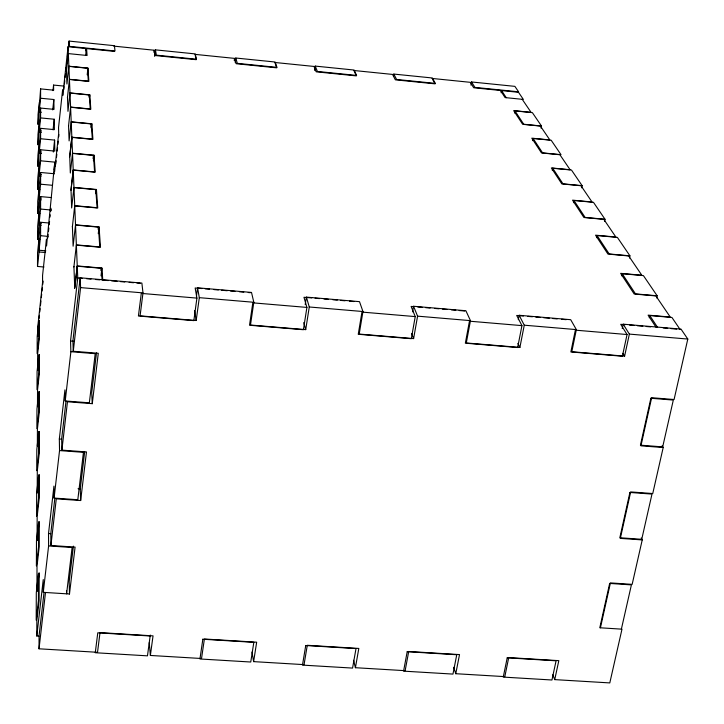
<?xml version="1.0" encoding="UTF-8"?>
<svg xmlns="http://www.w3.org/2000/svg" width="724" height="724" viewBox="0 0 724 724"><rect width="100%" height="100%" fill="white"/><g stroke="black" fill="none" stroke-linecap="round" stroke-linejoin="round"><path stroke-width="1.09" d="M621.373 629.138L631.4 584.883L609.662 583.426L599.798 627.762L621.988 629.174L609.798 682.913L554.729 679.619L558.828 660.659L508.728 657.6L504.809 676.632L455.767 673.709L459.523 654.596L408.716 651.491L405.141 670.677L355.412 667.709L358.814 648.442L307.284 645.292L304.053 664.641L253.617 661.627L256.667 642.197L204.394 639.002L201.525 658.514L150.366 655.455L153.045 635.862L100.012 632.622L97.523 652.297L39.024 648.804L39.042 635.934L44.046 592.359M38.969 636.134L36.797 635.998L36.843 620.549L39.123 600.567L39.159 572.838L38.535 578.295M36.933 591.381L37.005 566.286L39.186 546.991L39.214 521.642L38.589 527.217M37.232 493.035L37.295 470.971L39.295 452.925L39.322 431.486L38.462 439.26M37.367 446.029L37.422 428.88L39.349 411.404L39.367 391.594L38.426 400.2M37.485 406.58L37.539 389.946L39.395 373.005L39.413 354.651L38.444 363.548M37.603 370.236L37.648 353.828L39.431 337.393L39.458 320.334L38.517 328.968M43.992 267.011L37.503 266.45L39.051 251.97L39.078 236.594L40.607 222.259L49.494 223.046M39.847 239.291L37.603 239.092L39.105 225.001L39.123 210.557L40.607 196.602L51.377 197.58M39.865 213.589L37.693 213.39L39.141 199.661L39.168 186.077L40.607 172.475L54.101 173.724M39.883 189.389L37.775 189.199L40.607 149.759L54.807 151.09L54.599 140.076L40.607 138.755L40.607 128.32L54.4 129.641L54.209 119.234L40.598 117.922L40.598 108.066L54.019 109.36L53.838 99.514L40.598 98.229L40.598 88.889L53.657 90.174L53.567 85.07L64.264 86.12M39.241 142.709L37.892 155.606L37.856 166.393L40.607 128.32M39.277 122.066L37.965 134.646L37.929 144.854L40.598 108.066M39.313 102.401L38.037 114.691L38.001 124.474L40.598 88.889M37.503 266.45L37.558 252.73L39.078 238.44M37.603 239.092L37.648 226.205L39.123 212.295M37.693 213.39L37.729 201.263L39.168 187.715M37.775 189.199L37.811 177.778L39.205 164.556M39.304 110.7L40.598 98.229M40.598 117.922L39.268 130.7L41.349 130.899M40.607 138.755L39.232 151.841L41.377 152.04M40.607 149.759L40.607 160.809L39.186 174.231L41.404 174.439M40.607 172.475L40.607 184.204L39.15 197.978L41.268 198.168M52.97 90.636L53.567 85.07M40.607 196.602L40.607 209.064L39.105 223.209L41.286 223.399M52.725 109.894L53.838 99.514M40.607 222.259L40.607 235.707L39.06 250.242L45.811 250.83M53.069 129.868L54.209 119.234M53.304 152.058L54.599 140.076M53.685 174.439L53.92 172.203M54.164 169.968L55.006 162.149L40.607 160.809M86.536 55.431L86.066 48.535L68.056 46.716L62.789 95.423L62.608 89.83L58.544 127.469L58.689 133.334L54.544 171.688L54.436 165.561L46.517 245.934L46.463 239.318L42.562 275.482L42.58 282.333L37.729 327.176L37.702 336.524L38.055 333.284M39.06 318.578L39.413 315.275M39.775 311.963L40.128 308.659M40.49 305.347L40.96 300.94M41.322 297.627L41.684 294.324M42.037 291.012L42.399 287.709M42.752 284.396L43.114 281.093M47.793 237.87L48.146 234.576M48.499 231.291L48.861 227.997M49.214 224.712L49.567 221.417M50.047 217.037L50.282 214.847M50.635 211.553L50.997 208.268M55.775 164.104L56.128 160.828M56.481 157.551L56.834 154.275M57.187 150.999L57.54 147.723M57.902 144.447L58.255 141.162M58.725 136.8L58.961 134.61M63.848 89.459L64.083 87.26M64.445 83.966L64.798 80.672M65.16 77.368L65.513 74.074M65.866 70.771L66.228 67.477M66.581 64.174L66.943 60.879M67.413 56.481L67.658 54.282M68.128 49.884L69.079 41.087L114.419 45.693L115.007 50.97L69.314 46.345L69.079 41.087M66.445 71.124L68.346 53.603L87.061 55.486L86.581 48.589L114.265 51.386M68.056 46.716L68.87 66.21L66.934 84.02L66.472 70.907M37.72 370.217L37.956 367.991M67.459 97.586L69.423 79.305L68.88 66.364L87.423 68.219L88.319 81.169L69.423 79.305M68.87 66.21L87.939 68.11L88.871 81.396L69.432 79.468L69.993 92.916L67.975 111.342L67.477 97.188M37.72 406.644L37.956 404.499M68.536 126.012L70.59 107.071L70.002 93.088L89.278 94.98L90.247 108.98L70.59 107.071M69.993 92.916L89.812 94.853L90.817 109.215L70.599 107.252L71.205 121.822L69.106 140.909L68.554 125.596M37.729 445.912L37.974 443.694M71.848 137.18L92.328 139.126L91.278 123.931L71.214 122.012L71.848 137.18L69.73 156.375L70.328 173.009L72.518 153.207L71.857 137.379L92.925 139.379L91.839 123.804L71.205 121.822M69.712 156.818L71.857 137.379M85.821 50.743L86.066 48.535M85.857 55.087L86.581 48.589M37.829 487.641L38.073 485.478M38.553 481.17L39.268 474.691L39.241 497.958L37.159 516.619L37.087 540.602L37.331 538.375M73.224 169.932L94.6 171.923L93.459 155.379L72.527 153.416L73.224 169.932L71.006 189.851L71.658 207.969L73.957 187.416L73.233 170.149L95.224 172.185L94.039 155.226L72.518 153.207M70.988 190.322L73.233 170.149M87.197 74.78L87.939 68.11M72.373 226.893L74.726 205.697L73.966 187.634L95.83 189.643L97.079 207.716L74.726 205.697M89.034 97.116L89.278 94.98M89.568 97.025L89.812 94.853M73.957 187.416L96.437 189.471L97.731 208.005L74.735 205.924L75.522 224.829L73.115 246.205L72.4 226.395M37.051 591.381L37.304 589.2M37.793 584.838L38.046 582.657M73.902 266.966L76.364 244.893L75.531 225.073L98.419 227.11L99.794 246.947L76.364 244.893M90.898 127.261L91.278 123.931M91.333 128.284L91.839 123.804M74.708 288.197L77.251 265.943L76.373 245.146L100.482 247.264L99.052 226.929L75.522 224.829M102.084 280.043L101.27 268.278L77.26 266.206L74.753 288.197L73.92 266.432M36.797 635.998L43.25 579.571L43.277 592.341L69.477 594.006L75.088 547.109L50.915 545.489L50.807 533.443L54.852 498.193M43.277 592.341L48.608 545.923L48.517 533.534L53.947 486.094L54.092 498.076L77.803 499.741L83.45 452.328L59.54 450.572L59.332 438.997L64.952 389.847L65.223 400.969L89.351 402.825L95.206 353.665L70.88 351.71L70.536 341.031L77.758 277.962L77.26 266.206M54.092 498.076L59.54 450.572M65.223 400.969L70.88 351.71M93.079 158.628L93.459 155.379M93.405 160.719L94.039 155.226M66.02 400.978L61.667 438.889L61.893 450.129L86.482 451.939L80.663 500.537L56.282 498.836L50.915 545.489M600.422 627.799L610.413 582.911L632.152 584.368L642.233 539.914L620.332 538.375L630.667 491.922L652.749 493.542L663.193 447.532L640.939 445.821L651.645 397.72L674.08 399.521L687.8 339.049L681.013 329.112L623.174 324.171L629.364 334.099L624.604 356.136L571.797 351.746L576.358 329.61L570.693 319.691L519.144 315.284L524.266 325.194L519.895 347.429L466.292 342.977L470.464 320.632L465.885 310.741L413.558 306.27L417.585 316.153L413.612 338.597L359.195 334.072L362.959 311.528L359.502 301.655L306.388 297.121L309.275 306.985L305.718 329.628L250.477 325.031L253.816 302.279L251.509 292.433L197.58 287.826L199.308 297.664L196.177 320.524L140.085 315.854L142.99 292.894L141.877 283.075L80.165 277.799L72.916 340.886L73.269 351.267L98.292 353.276L92.265 403.675L67.459 401.766L61.893 450.129M39.024 648.804L45.503 592.485M73.269 351.267L80.599 287.609L80.165 277.799M95.577 191.77L95.83 189.643M95.93 193.788L96.437 189.471M98.156 229.336L98.419 227.11M98.265 233.662L99.052 226.929M101.007 270.468L101.27 268.278M101.016 275.844L101.93 268.07L77.251 265.943M73.405 546.14L69.178 581.589L69.477 594.006M80.663 500.537L80.246 488.89L84.654 451.903M96.482 352.878L91.704 392.842L92.265 403.675M153.931 52.363L154.194 50.227L113.677 46.11M154.628 56.372L155.434 49.856L195.208 53.902L196.448 59.214L156.348 55.151L155.434 49.856M150.284 635.057L147.47 655.844L95.269 652.731L97.785 632.803L150.176 635.998M196.412 296.46L197.58 287.826M196.91 298.107L193.842 320.614L138.42 316.008L141.28 293.392L196.91 298.107L195.163 287.989L201.797 288.55M234.241 60.508L234.54 58.382L194.973 54.363M235.173 62.336L235.771 58.02L275.111 62.011L276.975 67.359L237.327 63.35L235.771 58.02M314.569 70.373L315.221 66.092L354.127 70.038L356.615 75.423L317.402 71.45L315.221 66.092M305.211 304.605L306.388 297.121M306.904 307.419L303.41 329.719L249.518 325.239L252.803 302.84L306.904 307.419L303.953 297.274L311.736 297.935M393.449 76.201L393.802 74.074L432.282 77.975L435.368 83.396L396.598 79.468L393.802 74.074M412.58 311.836L413.558 306.27M415.232 316.596L411.332 338.687L358.253 334.271L361.946 312.08L415.232 316.596L411.114 306.424L413.35 306.614M470.962 85.133L471.532 81.966L514.882 86.364L518.592 91.812L474.917 87.396L471.532 81.966M501.153 92.753L501.551 90.572L518.502 92.292L523.361 99.423L505.099 97.586L500.42 90.455L473.695 87.758L470.319 82.319L432.038 78.436M514.547 113.016L514.945 110.899L532.366 112.636L541.48 126.012L541.063 128.157M532.692 140.664L533.108 138.474L551.181 140.248L561.01 154.674L542.602 152.882L533.108 138.474M518.284 319.7L519.144 315.284M521.941 325.628L517.642 347.52L465.351 343.176L469.451 321.185L521.941 325.628L516.692 315.438L523.443 316.008M552.303 170.375L552.72 168.249L571.489 170.05L582.123 185.661L581.68 187.815M573.517 202.693L573.96 200.494L593.472 202.322L605.02 219.263L604.576 221.372M596.594 237.68L597.047 235.526L617.364 237.382L629.934 255.834L629.473 258.025M621.762 275.844L622.206 273.726L643.41 275.609L657.157 295.79L656.686 297.944M622.233 328.542L623.174 324.171M627.056 334.533L622.378 356.226L570.865 351.945L575.354 330.153L627.056 334.533L620.712 324.316L625.138 324.696M649.274 317.746L649.763 315.546L671.917 317.456L680.044 329.384M48.608 545.923L72.11 547.498L66.59 593.825L66.517 590.63M48.517 533.534L50.734 533.688M78.047 488.727L80.246 488.89M59.332 438.997L61.585 439.169M70.536 341.031L73.821 341.294M77.758 277.962L82.174 278.342M86.599 278.722L91.025 279.093M95.45 279.473L99.867 279.853M108.274 280.568L102.772 280.098L101.93 268.07M111.568 280.849L117.062 281.319M120.365 281.6L124.763 281.98M129.153 282.351L133.551 282.731M136.854 283.012L140.148 283.292M205.118 288.84L209.535 289.211M213.96 289.591L218.386 289.971M221.698 290.252L227.227 290.722M230.54 291.012L234.965 291.383M239.391 291.763L243.807 292.143M248.232 292.514L250.441 292.704M315.067 298.225L319.51 298.605M323.954 298.985L328.397 299.365M332.85 299.745L337.293 300.125M340.624 300.406L345.067 300.786M349.52 301.166L353.964 301.546M417.82 306.994L422.291 307.374M425.649 307.664L430.119 308.044M434.59 308.424L439.061 308.804M442.409 309.094L446.88 309.474M451.351 309.854L455.821 310.243M459.17 310.524L464.763 311.003M527.941 316.397L532.439 316.777M535.805 317.067L540.303 317.456M543.679 317.736L549.299 318.216M552.674 318.506L557.172 318.895M561.67 319.275L566.168 319.664M629.563 325.076L633.989 325.447M637.31 325.737L642.84 326.207M646.161 326.488L650.586 326.868M663.22 327.945L667.709 328.325M671.076 328.615L676.687 329.094M80.599 287.609L142.99 292.894M199.308 297.664L253.816 302.279M309.275 306.985L362.959 311.528M417.585 316.153L470.464 320.632M524.266 325.194L576.358 329.61M629.364 334.099L687.8 339.049M39.051 251.97L45.558 252.54M39.105 225.001L41.349 225.2M40.607 235.707L47.983 236.359M657.157 295.79L635.491 293.89L622.206 273.726M39.141 199.661L41.322 199.86M629.934 255.834L609.192 253.961L597.047 235.526M40.607 209.064L51.54 210.05M39.186 175.814L41.304 176.013M40.607 184.204L52.264 185.272M39.223 153.343L41.44 153.551M605.02 219.263L585.119 217.417L573.96 200.494M39.259 132.112L41.413 132.32M582.123 185.661L562.991 183.842L552.72 168.249M39.295 112.039L41.395 112.238M541.48 126.012L523.742 124.257L514.945 110.899M522.221 99.306L531.09 112.356L513.669 110.618L522.665 124.311L540.412 126.067L549.851 139.949L531.787 138.175L541.498 152.954L559.905 154.737L570.105 169.733L551.344 167.932L561.851 183.923L580.983 185.733L592.033 201.987L572.521 200.159L583.924 217.508L603.843 219.354L615.852 237.029L595.535 235.173L607.961 254.079L628.713 255.952L641.826 275.238L620.631 273.346L634.215 294.025L655.89 295.926L670.261 317.049L648.098 315.139L656.116 327.339M501.551 90.572L506.248 97.695M649.763 315.546L657.618 327.465M622.939 353.375L624.604 356.136M662.125 445.722L663.193 447.532M432.554 79.341L435.124 83.848L395.367 79.83L392.58 74.427L353.891 70.5L356.371 75.884L316.171 71.821L313.999 66.445L274.876 62.481L276.74 67.83L236.087 63.712L234.54 58.382M641.22 537.977L642.233 539.914M517.877 343.393L519.895 347.429M552.783 674.732L554.729 679.619M411.63 333.556L413.612 338.597M453.704 667.329L455.767 673.709M303.736 322.587L305.718 329.628M353.565 660.252L355.412 667.709M195.227 55.431L196.213 59.685L155.099 55.522L154.194 50.227M252.006 652.016L253.617 661.627M194.503 310.478L196.177 320.524M149.253 642.622L150.366 655.455M55.006 162.149L55.087 166.393M38.49 573.435L38.444 600.486L36.2 620.16L36.3 592.766L38.49 573.435M38.58 522.203L38.535 546.928L36.39 565.924L36.481 540.873L38.58 522.203M38.662 475.216L38.616 497.913L36.571 516.275L36.653 493.279L38.662 475.216M38.734 431.984L38.698 452.889L36.725 470.654L36.806 449.468L38.734 431.984M38.806 392.064L38.77 411.377L36.879 428.59L36.951 408.997L38.806 392.064M38.87 355.086L38.834 372.996L37.014 389.675L37.078 371.512L38.87 355.086M38.933 320.542L38.897 337.393L37.141 353.574L37.205 336.479L38.933 320.542M202.838 639.22L199.942 658.976L250.748 662.017L253.825 642.333L202.838 639.22M305.745 645.509L302.478 665.103L352.57 668.089L356.009 648.577L305.745 645.509M407.196 651.709L403.567 671.139L452.962 674.089L456.754 654.731L407.196 651.709M507.216 657.817L503.252 677.094L551.95 679.999L556.086 660.804L507.216 657.817M629.907 492.456L619.825 537.76L641.736 539.299L651.989 494.076L629.907 492.456M650.867 398.263L640.432 445.179L662.686 446.889L673.311 400.064L650.867 398.263"/></g></svg>
